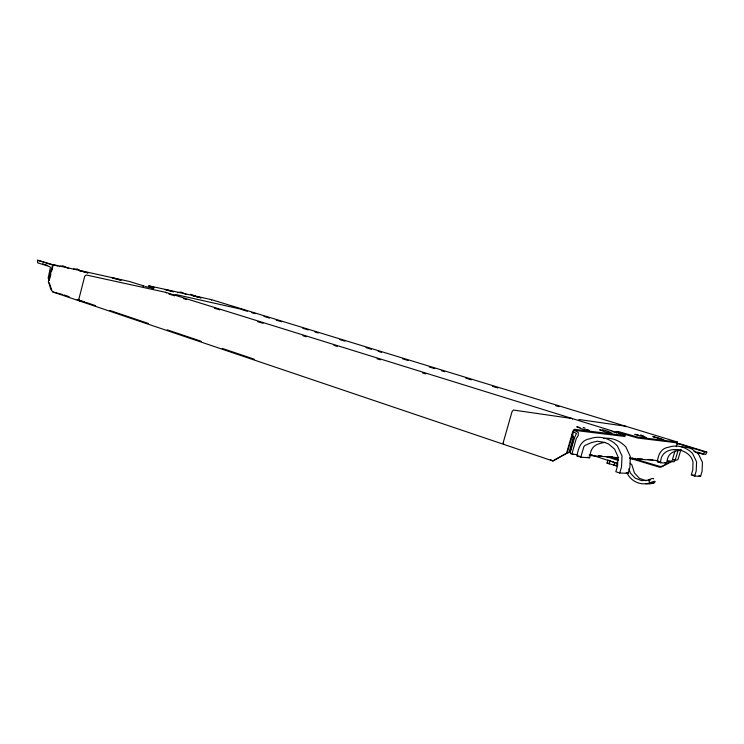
<?xml version="1.0" encoding="UTF-8"?>
<svg xmlns="http://www.w3.org/2000/svg" width="744" height="744" viewBox="0 0 744 744"><rect width="100%" height="100%" fill="white"/><g stroke="black" fill="none" stroke-linecap="round" stroke-linejoin="round"><path stroke-width="1.12" d="M48.527 280.6L51.029 270.202L52.573 268.677M503.297 442.317L503.614 444.317L503.297 442.317L511.974 411.841L513.379 410.037L572.183 418.528L572.499 419.142M677.142 443.666L677.124 442.838L637.673 438.039L617.892 432.376L616.99 432.19L616.423 433.027M677.393 443.694L677.366 442.038L211.24 299.59L148.735 285.752L154.231 287.751L152.362 288.802M57.744 266.092L37.581 260.242L37.6 262.79L49.69 266.64L50.434 267.487L48.174 277.949L48.555 279.102L49.495 279.409M52.285 268.454L53.122 265.162L37.581 260.242M49.216 280.655L50.936 273.922M51.503 271.672L52.359 268.305M77.162 299.432L84.602 301.943L79.58 300.985L78.818 299.311L84.732 276.21L86.248 274.992L165.791 292.355L610.601 430.451L610.889 431.074M577.037 455.942C578.19 448.121 580.999 440.02 589.936 438.765C599.58 435.082 610.657 438.504 617.455 446.056L622.012 455.988L621.519 466.953L619.752 473.017L615.827 471.715L617.594 465.67L617.92 456.528L614.591 449.125L608.546 443.963L604.537 442.392L597.293 441.229L591.48 442.596L584.924 445.47L583.808 446.772L580.794 457.188L577.037 455.942L579.269 456.1M580.794 457.188L589.685 457.802C590.717 446.772 594.791 444.094 605.002 442.364M613.865 465.484L614.739 462.489L617.353 462.908L616.478 465.893L607.02 463.056L607.885 460.071L613.791 462.201M609.122 464.051L609.987 461.066M619.752 473.017L628.131 473.361L629.87 467.409L630.354 456.639L625.844 446.884C620.217 440.978 611.959 437.091 603.737 438.532M657.315 461.671C658.235 454.956 660.877 448.214 668.503 447.274C676.91 444.242 686.48 447.079 692.543 453.487L696.57 461.829L696.207 471.017L694.701 476.086L691.278 474.988L692.785 469.929L693.008 462.266C690.116 446.558 660.402 443.991 660.607 462.731L657.315 461.671L660.477 461.903M660.607 462.731L666.903 463.168C667.256 453.505 672.613 451.273 681.067 450.018M678.165 450.101L675.459 459.262L674.073 459.987L672.464 459.485L674.994 450.929M676.259 446.651L677.207 443.443L679.737 443.74L706.8 452.027L705.917 454.212L704.903 454.389L697.5 452.11M680.993 449.357L677.998 459.467L676.621 460.192L672.464 459.485M706.8 452.027L704.41 451.775L703.526 453.98L702.503 454.147L694.003 451.534M694.701 476.086L700.588 476.327L702.076 471.333L702.429 462.284L698.449 454.073L691.948 449.051L688.293 447.693L680.853 446.577M675.115 460.238L674.138 461.792L667.21 461.28M174.301 295.619L175.593 294.494L242.404 309.485M616.655 431.818L618.152 431.511L637.934 437.165L677.366 442.038M578.6 420.016L579.213 419.542L625.704 426.256L625.937 426.796M671.981 461.131L662.234 466.274L659.965 466.479L631.935 458.072M672.241 461.15L661.118 467.111L659.733 467.269L629.508 458.137M144.327 286.087L129.233 281.437L53.866 264.752L52.359 265.933L48.36 281.66L51.131 289.983L52.991 292.001L553.034 461.029L566.556 453.189L572.908 431.195L574.284 429.288L625.23 435.593L610.601 430.451M554.168 460.08L566.956 453.226L573.996 430.283L624.969 436.486M566.807 452.808L568.723 452.352L569.262 451.431L573.168 437.918L571.783 434.617M567.607 452.873L569.523 452.408L570.071 451.496L573.968 438.002L572.582 434.71M59.157 266.65L62.831 265.822L68.69 268.445M73.582 269.021L77.516 269.086L80.324 270.686M177.602 292.69L180.904 292.057L186.567 294.484M572.303 432.441L574.322 432.292L576.433 433.51L574.322 438.095L570.239 452.594L570.648 453.645L572.964 453.812M645.708 483.758A18.712 18.209 67 0 0 654.032 482.884L649.94 482.8A18.879 18.358 68.9 0 1 627.787 474.402L627.127 472.301M650.368 480.001L641.719 480.643L635.181 478.159L630.27 472.905L628.922 468.673M692.264 475.035L694.245 475.118M589.174 455.03L592.652 455.291M598.436 455.728L601.915 455.988M607.699 456.425L612.331 456.769M629.703 458.072L633.172 458.332M637.803 458.685L642.444 459.029M648.229 459.467L652.86 459.811M667.917 460.936L672.548 461.289M577.149 454.603L572.527 454.268L572.127 453.217L576.219 438.7L578.19 435.668L578.302 432.543L574.266 430.144M589.853 455.551L618.72 457.69M630.261 458.546L657.975 460.592M612.507 431.725L621.659 432.896M607.02 463.056L608.759 463.335M602.696 429.707L609.131 431.622M154.148 287.63L148.567 286.403L153.487 288.207M145.35 286.533L153.273 288.272M190.752 294.243L196.388 296.651M617.418 459.16L608.834 456.602M579.939 427.521L576.73 426.796L581.752 428.832L589.471 430.59L586.653 429.446M602.64 430.441L599.627 429.753L604.621 431.725L611.884 433.389L609.085 432.292M638.445 435.147L634.799 434.301L646.285 437.686L643.541 436.644M656.264 437.435L652.814 436.626L663.899 439.89L662.086 439.211M142.588 285.938L143.601 286.18M52.991 292.001L62.264 294.41M657.25 437.723L661.184 438.876M241.791 309.588L247.334 311.29M251.77 312.647L255.099 313.661M263.971 316.377L269.514 318.079M276.173 320.115L281.716 321.808M302.78 328.262L308.332 329.955M314.982 331.991L318.311 333.014M339.376 339.459L344.918 341.161M365.992 347.606L371.535 349.299M378.194 351.335L381.514 352.358M402.588 358.803L408.131 360.505M429.204 366.95L434.747 368.652M441.397 370.689L444.726 371.702M465.791 378.157L471.343 379.849M492.407 386.303L497.95 387.996M555.619 405.647L558.949 406.661M677.207 443.443L704.41 451.775M168.935 294.057L174.477 295.777M183.331 298.539L186.651 299.572M214.328 308.174L219.871 309.895M257.508 321.603L263.041 323.324M302.901 335.721L306.221 336.753M333.898 345.365L337.218 346.397M377.078 358.794L380.398 359.826M422.471 372.911L425.791 373.944M44.37 264.38L47.672 265.431M664.736 462.47L666.903 463.168M698.904 475.788L700.588 476.327M609.513 456.509L611.689 457.216M616.032 458.62L618.208 459.327M606.202 456.537L618.236 460.452M591.164 454.872L617.455 463.475M587.834 457.188L589.685 457.802M570.583 453.477L572.471 454.1M626.197 472.719L628.131 473.361M63.807 294.875L69.127 296.67M85.709 302.315L95.613 305.663M109.935 310.49L148.475 323.501M167.195 329.815L201.326 341.338M222.251 348.397L254.188 359.175M675.803 442.596L677.254 443.777M583.222 427.428L585.128 428.144M645.866 480.745L639.384 478.29L634.502 473.082L631.823 464.693L630.149 463.214M640.714 434.887L643.727 436.04M615.056 465.223L616.478 465.893M550.318 459.504L553.034 461.029M79.58 300.985L78.818 299.311M165.791 292.355L166.34 292.922M211.24 299.59L211.696 300.092M42.873 263.488L43.273 264.036M49.281 282.813L51.708 290.095M653.502 478.904A8.063 1.274 -27.1 0 0 648.322 479.945L649.94 482.8A8.072 1.256 -27 0 1 654.032 482.884M200.992 297.842L192.845 295.647L200.992 297.842M173.343 291.741L164.926 289.472L173.343 291.741M120.965 280.181L112.019 277.763L120.965 280.181M87.959 272.899L78.687 270.398L87.959 272.899"/></g></svg>
